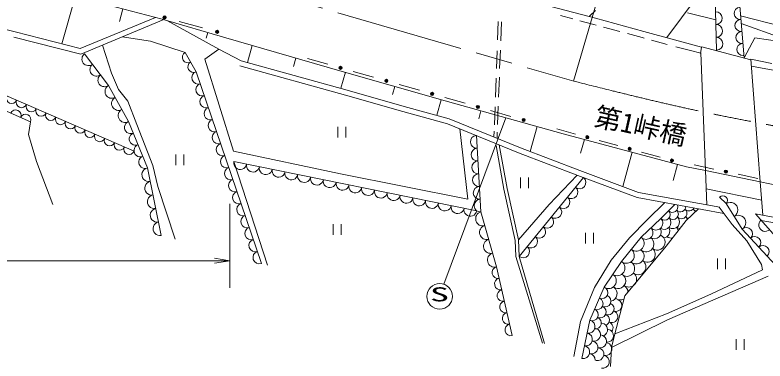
# Model space of a CAD drawing. Units: millimetres, scale not verified. Extents: x 40000 to 680000, y 20000 to 380000.
# Drawn here: x 385418 to 455719, y 260679 to 293148 of the extents above; entities that cross this region are included whole.
import ezdxf
from ezdxf.enums import TextEntityAlignment as Align

# ---------------------------------------------------------------- set-up
doc = ezdxf.new("R2010")
doc.units = ezdxf.units.MM
doc.header["$LTSCALE"] = 1000
doc.linetypes.add('CHAIN', pattern=[18.5, 12, -1.5, 3.5, -1.5])
for name, color, linetype, lineweight in [('M-BGD', 7, 'Continuous', 13), ('M-BMK', 2, 'CHAIN', 13), ('M-STR-HTXT', 7, 'Continuous', 13), ('M-STR-STR1', 1, 'Continuous', 13), ('M-STR-STR3', 7, 'Continuous', 13), ('M-TTL-LINE', 7, 'Continuous', 13), ('M-TTL-TXT', 7, 'Continuous', 13)]:
    doc.layers.add(name, color=color, linetype=linetype, lineweight=lineweight)
doc.styles.add('ＭＳ ゴシック', font='')
doc.styles.get('ＭＳ ゴシック').set_extended_font_data('MS Gothic')

# ---------------------------------------------------------------- blocks, each defined once
blk = doc.blocks.new('open_arrow')
at = {"color": 0, "linetype": 'Continuous', "lineweight": -2}
blk.add_lwpolyline([(7.5, 1.25), (0, 0), (7.5, -1.25)], dxfattribs=at)

msp = doc.modelspace()

# ---------------------------------------------------------------- linework, layer by layer
at = {"layer": 'M-BGD'}
for p, q in [((451180, 289854), (450971, 298251)), ((453765, 289118), (453174, 296122)), ((389800, 290447), (391090, 294952)), ((439818, 292847), (432760, 294736)), ((385449, 291551), (376353, 293937)), ((399222, 292756), (394194, 294062)), ((395209, 292531), (395518, 293718)), ((439843, 293570), (439263, 293042)), ((451109, 292697), (448451, 293364)), ((398586, 292921), (391542, 290005)), ((399381, 292709), (391580, 289480)), ((405196, 290992), (399222, 292756)), ((399712, 292611), (404511, 289942)), ((430647, 290807), (430710, 292549)), ((430944, 290728), (431009, 292508)), ((437711, 292790), (436562, 293097)), ((439662, 292267), (438373, 292612)), ((444377, 291606), (439818, 292847)), ((453430, 293083), (458016, 291900)), ((439883, 292207), (439662, 292267)), ((442113, 291601), (440587, 292016)), ((453492, 292357), (458909, 290373)), ((370905, 291527), (396577, 280362)), ((391580, 289480), (385324, 291067)), ((391542, 290005), (385449, 291551)), ((395470, 291090), (398134, 290688)), ((403341, 290984), (403492, 291495)), ((444220, 291027), (442844, 291402)), ((449782, 290138), (444377, 291606)), ((398134, 290688), (401360, 289623)), ((415871, 287922), (405196, 290992)), ((444387, 290982), (444220, 291027)), ((446564, 290391), (445088, 290791)), ((454762, 290996), (453765, 289118)), ((458909, 290373), (454762, 290996)), ((393627, 290327), (394450, 287675)), ((404511, 289942), (403206, 288993)), ((406615, 288853), (404511, 289942)), ((407201, 288691), (407659, 290284)), ((430549, 288140), (430609, 289795)), ((430848, 288119), (430911, 289840)), ((448724, 289807), (447371, 290171)), ((448724, 289807), (449694, 289553)), ((394192, 286543), (391939, 289508)), ((401360, 289623), (402395, 287827)), ((403206, 288993), (405893, 280374)), ((411528, 288309), (411757, 289105)), ((412838, 289073), (414745, 288529)), ((456372, 288602), (454393, 288993)), ((373931, 288812), (386870, 283121)), ((416410, 285624), (406482, 288371)), ((416545, 286105), (406615, 288853)), ((457481, 287780), (454442, 288359)), ((394450, 287675), (395120, 286153)), ((402395, 287827), (408511, 269836)), ((425730, 285081), (415871, 287922)), ((415953, 286269), (416387, 287774)), ((417128, 287850), (419035, 287306)), ((430449, 285426), (430515, 287229)), ((430749, 285430), (430818, 287315)), ((396050, 283143), (394192, 286543)), ((395120, 286153), (396002, 285057)), ((420807, 285688), (421023, 286438)), ((421419, 286626), (423325, 286083)), ((421767, 284092), (416410, 285624)), ((421902, 284574), (416545, 286105)), ((396002, 285057), (396854, 282866)), ((424968, 283732), (425370, 285181)), ((425709, 285403), (427615, 284860)), ((436797, 282011), (425730, 285081)), ((425960, 282941), (421767, 284092)), ((426121, 283415), (421902, 284574)), ((428885, 283394), (429094, 284148)), ((429999, 284180), (431906, 283636)), ((430354, 282841), (430416, 284538)), ((430655, 282864), (430719, 284604)), ((432813, 280687), (426121, 283415)), ((386870, 283121), (386686, 281928)), ((397828, 278794), (396050, 283143)), ((396854, 282866), (398346, 279030)), ((415682, 281656), (415682, 282656)), ((416432, 282656), (416432, 281656)), ((432629, 280222), (425960, 282941)), ((433705, 280346), (434355, 282689)), ((386686, 281928), (387420, 279395)), ((427874, 275865), (427128, 282465)), ((430312, 281706), (430332, 282248)), ((430608, 281586), (430629, 282167)), ((436199, 282466), (437962, 281980)), ((448354, 278908), (436797, 282011)), ((429082, 274667), (428664, 281838)), ((438437, 280173), (438787, 281477)), ((440166, 281373), (441929, 280888)), ((431245, 276801), (430505, 280914)), ((431540, 276860), (430800, 280967)), ((438366, 278567), (432813, 280687)), ((400486, 279065), (400486, 280065)), ((401236, 280065), (401236, 279065)), ((405893, 280374), (415935, 278238)), ((438189, 278099), (432629, 280222)), ((442392, 277056), (443257, 280277)), ((444132, 280281), (445895, 279796)), ((387420, 279395), (388979, 275375)), ((409094, 269660), (405933, 279386)), ((405933, 279386), (428704, 274758)), ((447116, 277606), (447525, 279131)), ((399132, 272468), (397828, 278794)), ((398346, 279030), (398802, 277051)), ((443861, 276506), (438366, 278567)), ((450142, 278540), (448354, 278908)), ((450273, 275322), (450142, 278540)), ((415935, 278238), (427874, 275865)), ((438711, 277903), (432670, 270496)), ((432787, 276884), (432787, 277884)), ((433537, 277884), (433537, 276884)), ((438103, 278132), (435492, 275350)), ((443742, 276016), (438189, 278099)), ((398802, 277051), (400445, 272120)), ((457071, 277112), (455276, 277482)), ((455516, 274354), (455276, 277482)), ((432306, 271977), (431245, 276801)), ((432599, 272041), (431540, 276860)), ((451473, 275101), (443861, 276506)), ((455409, 275758), (450212, 276829)), ((451868, 274518), (443742, 276016)), ((452092, 275453), (451466, 276047)), ((435492, 275350), (432599, 272041)), ((444716, 273950), (446328, 275539)), ((445967, 274043), (447263, 275367)), ((449475, 274959), (448344, 273855)), ((452629, 273480), (451437, 275107)), ((453590, 273049), (452092, 275453)), ((430552, 269519), (429082, 274667)), ((454814, 274484), (456949, 272095)), ((461398, 273269), (454842, 274479)), ((415249, 272510), (415249, 273510)), ((415999, 273510), (415999, 272510)), ((443027, 272230), (444716, 273950)), ((444122, 272292), (445967, 274043)), ((448344, 273855), (446467, 271447)), ((454005, 271947), (452629, 273480)), ((461299, 272778), (455361, 273874)), ((456700, 269685), (453590, 273049)), ((438909, 271703), (438909, 272703)), ((439659, 272703), (439659, 271703)), ((441307, 270134), (443027, 272230)), ((442276, 270009), (444122, 272292)), ((432299, 272027), (432370, 270482)), ((432599, 272041), (432670, 270496)), ((446467, 271447), (442589, 266788)), ((455381, 269726), (454005, 271947)), ((432370, 270482), (434856, 262343)), ((432670, 270496), (435045, 262332)), ((439743, 267570), (441307, 270134)), ((440650, 267601), (442276, 270009)), ((451265, 269307), (451265, 270307)), ((452015, 270307), (452015, 269307)), ((432022, 263059), (430552, 269519)), ((455475, 269226), (455381, 269726)), ((456006, 268631), (446592, 264535)), ((450627, 266943), (455475, 269226)), ((438429, 264380), (439743, 267570)), ((439304, 264505), (440650, 267601)), ((442589, 266788), (441650, 263222)), ((446498, 265098), (450627, 266943)), ((441650, 263222), (446498, 265098)), ((437803, 261096), (438429, 264380)), ((438553, 260908), (439304, 264505)), ((446592, 264535), (441337, 261940)), ((441337, 261940), (441650, 263222)), ((453023, 261716), (453023, 262716)), ((453773, 262716), (453773, 261716)), ((441337, 261940), (441243, 260157))]:
    msp.add_line(p, q, dxfattribs=at)
for centre, radius in [((415937, 288189), 150), ((415937, 288189), 100), ((415937, 288189), 50), ((420227, 286966), 150), ((420227, 286966), 100), ((420227, 286966), 50), ((424517, 285743), 150), ((424517, 285743), 100), ((424517, 285743), 50), ((428807, 284520), 150), ((428807, 284520), 100), ((428807, 284520), 50), ((433097, 283297), 150), ((433097, 283297), 100), ((433097, 283297), 50), ((439064, 281677), 150), ((439064, 281677), 100), ((439064, 281677), 50), ((443030, 280585), 150), ((443030, 280585), 100), ((443030, 280585), 50), ((446997, 279493), 150), ((446997, 279493), 100), ((446997, 279493), 50)]:
    msp.add_circle(centre, radius, dxfattribs=at)
for centre, radius, start, end in [((453386, 293301), 566, 94.2947, 274.2947), ((451105, 292853), 600, 271.42718, 91.42718), ((453471, 292173), 566, 94.2947, 274.2947), ((451135, 291653), 600, 271.42718, 91.42718), ((451165, 290454), 600, 271.42718, 91.42718), ((453555, 291044), 566, 94.2947, 274.2947), ((453640, 289916), 566, 94.2947, 274.2947), ((392314, 289014), 621, 127.22864, 307.22864), ((401619, 289174), 518, 119.94741, 299.94741), ((393065, 288026), 621, 127.22864, 307.22864), ((402136, 288276), 518, 119.94741, 299.94741), ((393816, 287037), 621, 127.22864, 307.22864), ((402586, 287264), 594, 108.77705, 288.77705), ((394501, 285976), 646, 118.65092, 298.65092), ((402968, 286140), 594, 108.77705, 288.77705), ((385116, 285346), 500, 156.49499, 336.49499), ((403351, 285016), 594, 108.77705, 288.77705), ((386033, 284948), 500, 156.49499, 336.49499), ((386950, 284549), 500, 156.49499, 336.49499), ((395121, 284843), 646, 118.65092, 298.65092), ((385483, 283731), 505, 336.25793, 156.25793), ((387867, 284150), 500, 156.49499, 336.49499), ((395740, 283710), 646, 118.65092, 298.65092), ((403733, 283891), 594, 108.77705, 288.77705), ((386408, 283324), 505, 336.25793, 156.25793), ((388784, 283751), 500, 156.49499, 336.49499), ((389701, 283353), 500, 156.49499, 336.49499), ((404115, 282767), 594, 108.77705, 288.77705), ((390618, 282954), 500, 156.49499, 336.49499), ((391534, 282555), 500, 156.49499, 336.49499), ((396272, 282599), 587, 112.24283, 292.24283), ((392451, 282156), 500, 156.49499, 336.49499), ((393368, 281758), 500, 156.49499, 336.49499), ((396716, 281512), 587, 112.24283, 292.24283), ((404497, 281642), 594, 108.77705, 288.77705), ((394285, 281359), 500, 156.49499, 336.49499), ((428699, 281241), 599, 93.33039, 273.33039), ((395202, 280960), 500, 156.49499, 336.49499), ((396119, 280561), 500, 156.49499, 336.49499), ((397161, 280425), 587, 112.24283, 292.24283), ((404880, 280518), 594, 108.77705, 288.77705), ((428769, 280045), 599, 93.33039, 273.33039), ((397606, 279338), 587, 112.24283, 292.24283), ((405262, 279394), 594, 108.77705, 288.77705), ((406532, 279264), 612, 168.51181, 348.51181), ((407730, 279021), 612, 168.51181, 348.51181), ((428838, 278850), 599, 93.33039, 273.33039), ((397958, 278161), 646, 101.64764, 281.64764), ((405644, 278269), 594, 108.77705, 288.77705), ((408929, 278777), 612, 168.51181, 348.51181), ((410127, 278534), 612, 168.51181, 348.51181), ((411326, 278290), 612, 168.51181, 348.51181), ((406027, 277145), 594, 108.77705, 288.77705), ((412524, 278046), 612, 168.51181, 348.51181), ((413723, 277803), 612, 168.51181, 348.51181), ((428908, 277655), 599, 93.33039, 273.33039), ((438333, 277440), 597, 230.80255, 50.80255), ((398219, 276896), 646, 101.64764, 281.64764), ((414921, 277559), 612, 168.51181, 348.51181), ((416120, 277316), 612, 168.51181, 348.51181), ((417318, 277072), 612, 168.51181, 348.51181), ((428977, 276459), 599, 93.33039, 273.33039), ((406409, 276020), 594, 108.77705, 288.77705), ((418517, 276828), 612, 168.51181, 348.51181), ((419715, 276585), 612, 168.51181, 348.51181), ((420914, 276341), 612, 168.51181, 348.51181), ((437578, 276515), 597, 230.80255, 50.80255), ((398480, 275631), 646, 101.64764, 281.64764), ((422112, 276098), 612, 168.51181, 348.51181), ((423311, 275854), 612, 168.51181, 348.51181), ((424509, 275611), 612, 168.51181, 348.51181), ((429047, 275264), 599, 93.33039, 273.33039), ((436823, 275589), 597, 230.80255, 50.80255), ((451779, 275750), 432, 316.48171, 136.48171), ((398741, 274366), 646, 101.64764, 281.64764), ((406791, 274896), 594, 108.77705, 288.77705), ((425708, 275367), 612, 168.51181, 348.51181), ((426906, 275123), 612, 168.51181, 348.51181), ((428105, 274880), 612, 168.51181, 348.51181), ((436068, 274663), 597, 230.80255, 50.80255), ((447036, 275134), 509, 225.59797, 21.62328), ((447800, 275191), 509, 225.59797, 358.05994), ((447890, 274540), 509, 223.04758, 45.59797), ((448603, 275268), 509, 225.59797, 332.95603), ((448674, 274531), 509, 17.1424, 45.59797), ((449386, 275258), 509, 225.59797, 257.14283), ((452467, 274852), 708, 301.93856, 121.93856), ((407173, 273772), 594, 108.77705, 288.77705), ((429266, 274023), 669, 105.9392, 285.9392), ((435313, 273737), 597, 230.80255, 50.80255), ((446323, 274407), 509, 225.59797, 45.59797), ((447073, 273739), 636, 236.10433, 45.53827), ((447088, 274464), 509, 225.59797, 45.59797), ((453216, 273650), 708, 301.93856, 121.93856), ((399002, 273101), 646, 101.64764, 281.64764), ((445506, 273605), 636, 223.49947, 43.49947), ((446270, 273663), 636, 237.22864, 43.64245), ((447856, 273729), 636, 22.54127, 43.49947), ((448674, 274531), 509, 225.59797, 252.04474), ((455736, 273453), 607, 131.79303, 311.79303), ((407556, 272647), 594, 108.77705, 288.77705), ((429633, 272736), 669, 105.9392, 285.9392), ((434558, 272811), 597, 230.80255, 50.80255), ((444583, 272730), 636, 223.49947, 43.49947), ((445348, 272787), 636, 237.22864, 29.9892), ((446150, 272863), 636, 276.99075, 30.90033), ((446934, 272854), 636, 5.54449, 35.84797), ((447856, 273729), 636, 231.27398, 262.0663), ((453979, 272629), 573, 312.74316, 132.74316), ((407938, 271523), 594, 108.77705, 288.77705), ((430001, 271450), 669, 105.9392, 285.9392), ((433803, 271885), 597, 230.80255, 50.80255), ((443660, 271721), 734, 231.048, 51.048), ((444571, 271662), 734, 231.048, 51.048), ((445622, 271817), 734, 231.048, 66.82232), ((446934, 272854), 636, 231.27398, 282.30438), ((454756, 271788), 573, 312.74316, 132.74316), ((433048, 270959), 597, 230.80255, 50.80255), ((455534, 270947), 573, 312.74316, 132.74316), ((408320, 270398), 594, 108.77705, 288.77705), ((430368, 270163), 669, 105.9392, 285.9392), ((442738, 270580), 734, 231.048, 51.048), ((443648, 270520), 734, 231.048, 51.048), ((444699, 270676), 734, 231.048, 51.048), ((441870, 269407), 726, 235.96168, 55.96168), ((443831, 269503), 726, 235.96168, 55.96168), ((430674, 268981), 552, 102.8182, 282.8182), ((442780, 269348), 726, 227.37132, 55.96168), ((441056, 268203), 726, 235.96168, 55.96168), ((441946, 268205), 726, 235.96168, 59.5854), ((442957, 268339), 726, 235.96168, 55.96168), ((430919, 267904), 552, 102.8182, 282.8182), ((431164, 266828), 552, 102.8182, 282.8182), ((440425, 267085), 563, 246.5164, 66.5164), ((441132, 267001), 726, 281.13436, 55.96168), ((442143, 267135), 726, 0.10602, 55.96168), ((439977, 266053), 563, 246.5164, 66.5164), ((440711, 266311), 563, 246.5164, 66.5164), ((442143, 267135), 726, 235.96168, 297.6538), ((431409, 265751), 552, 102.8182, 282.8182), ((440262, 265279), 563, 246.5164, 66.5164), ((441016, 265567), 563, 246.5164, 66.5164), ((441740, 265891), 563, 249.21822, 66.5164), ((431654, 264674), 552, 102.8182, 282.8182), ((439529, 265021), 563, 246.5164, 66.5164), ((440567, 264535), 563, 294.66738, 66.5164), ((441359, 264842), 563, 246.5164, 70.79393), ((439179, 263905), 612, 258.20562, 78.20562), ((439814, 264247), 563, 263.6553, 66.5164), ((431899, 263597), 552, 102.8182, 282.8182), ((439688, 263151), 612, 258.20562, 82.00537), ((440351, 263610), 612, 290.79651, 82.00537), ((440911, 263049), 612, 264.90332, 82.00537), ((440910, 263810), 563, 322.6081, 66.5164), ((438929, 262706), 612, 258.20562, 78.20562), ((440249, 262515), 612, 258.20562, 82.00537), ((439438, 261953), 612, 258.20562, 78.20562), ((440758, 261802), 612, 258.20562, 82.00537), ((438679, 261507), 612, 258.20562, 78.20562), ((439998, 261316), 612, 258.20562, 78.20562), ((439188, 260754), 612, 0.59401, 78.20562), ((440508, 260603), 612, 258.20562, 78.20562)]:
    msp.add_arc(centre, radius, start, end, dxfattribs=at)
at = {"layer": 'M-BMK'}
msp.add_line((362372, 308844), (437791, 286938), dxfattribs=at)
msp.add_open_spline([(437791, 286938), (442178, 285836), (446566, 284734), (450996, 283826), (452265, 283566), (453537, 283321), (454810, 283079), (455022, 283038), (455234, 282998), (455446, 282958), (455658, 282917), (455870, 282877), (456082, 282837), (456294, 282797), (456507, 282757), (456719, 282717)], degree=3, knots=[0, 0, 0, 0, 1, 1, 1, 2, 2, 2, 3, 3, 3, 4, 4, 4, 5, 5, 5, 5], dxfattribs=at)
at = {"layer": 'M-STR-HTXT'}
msp.add_line((437777, 286943), (447633, 320703), dxfattribs=at)
at = {"layer": 'M-STR-STR1'}
for p, q in [((449683, 289533), (449780, 290128)), ((454396, 288954), (449784, 290152)), ((450142, 278540), (449693, 289593)), ((455276, 277482), (454393, 288993)), ((455276, 277482), (450142, 278540))]:
    msp.add_line(p, q, dxfattribs=at)
at = {"layer": 'M-STR-STR3'}
for p, q in [((405552, 275426), (405551, 267547)), ((405551, 270090), (321147, 270100))]:
    msp.add_line(p, q, dxfattribs=at)
at = {"layer": 'M-TTL-LINE'}
for p, q in [((400805, 292543), (402995, 291941)), ((449081, 279080), (450913, 278692)), ((453202, 278206), (455034, 277818))]:
    msp.add_line(p, q, dxfattribs=at)
for centre, radius in [((399437, 292920), 150), ((399437, 292920), 100), ((399437, 292920), 50), ((404363, 291564), 150), ((404363, 291564), 100), ((404363, 291564), 50), ((452057, 278449), 150), ((452057, 278449), 100), ((452057, 278449), 50)]:
    msp.add_circle(centre, radius, dxfattribs=at)
at = {"layer": 'M-TTL-TXT'}
for p, q in [((454205, 301495), (446528, 291022)), ((425615, 267879), (431418, 283503))]:
    msp.add_line(p, q, dxfattribs=at)
msp.add_circle((425229, 266743), 1200, dxfattribs=at)

# ---------------------------------------------------------------- block references
at = {"layer": 'M-STR-STR3', "xscale": 193, "yscale": 193, "rotation": 180}
msp.add_blockref('open_arrow', (405551, 270090), dxfattribs=at)

# ---------------------------------------------------------------- texts
at = {"layer": 'M-STR-STR1', "style": 'ＭＳ ゴシック'}
msp.add_text('第1峠橋', height=1833, rotation=347.421, dxfattribs=at).set_placement((439475, 282261), align=Align.BOTTOM_LEFT)
at = {"layer": 'M-TTL-TXT', "style": 'ＭＳ ゴシック', "width": 2}
msp.add_text('S', height=1320, rotation=359.994, dxfattribs=at).set_placement((424310, 265880), align=Align.BOTTOM_LEFT)

doc.saveas('drawing.dxf')
